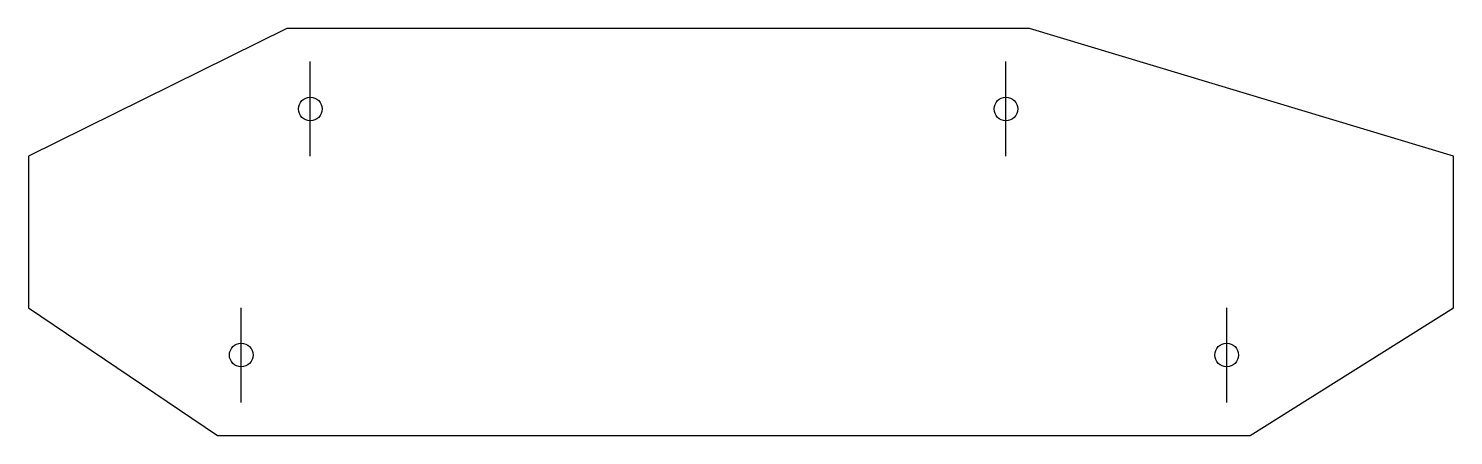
# Model space of a CAD drawing. Header units: inches. Extents: x 0 to 37.7, y 0 to 10.8.
import ezdxf

# ---------------------------------------------------------------- set-up
doc = ezdxf.new("R2010")
doc.units = ezdxf.units.IN
doc.layers.add('CONSTRUCTION', color=8, linetype='CONTINUOUS')
doc.layers.add('CUT', color=7, linetype='CONTINUOUS')

msp = doc.modelspace()

# ---------------------------------------------------------------- linework, layer by layer
at = {"layer": 'CONSTRUCTION'}
for p, q in [((7.452, 7.375), (7.452, 9.875)), ((25.846, 7.375), (25.846, 9.875)), ((5.625, 0.875), (5.625, 3.375)), ((31.683, 0.875), (31.683, 3.375))]:
    msp.add_line(p, q, dxfattribs=at)
at = {"layer": 'CUT'}
msp.add_lwpolyline([(0, 3.375), (5, 0), (32.308, 0), (37.681009, 3.375), (37.681009, 7.375), (26.471, 10.75), (6.827, 10.75), (0, 7.375)], close=True, dxfattribs=at)
for centre in [(7.452, 8.625), (25.846, 8.625), (5.625, 2.125), (31.683, 2.125)]:
    msp.add_circle(centre, 0.3125, dxfattribs=at)

doc.saveas('drawing.dxf')
